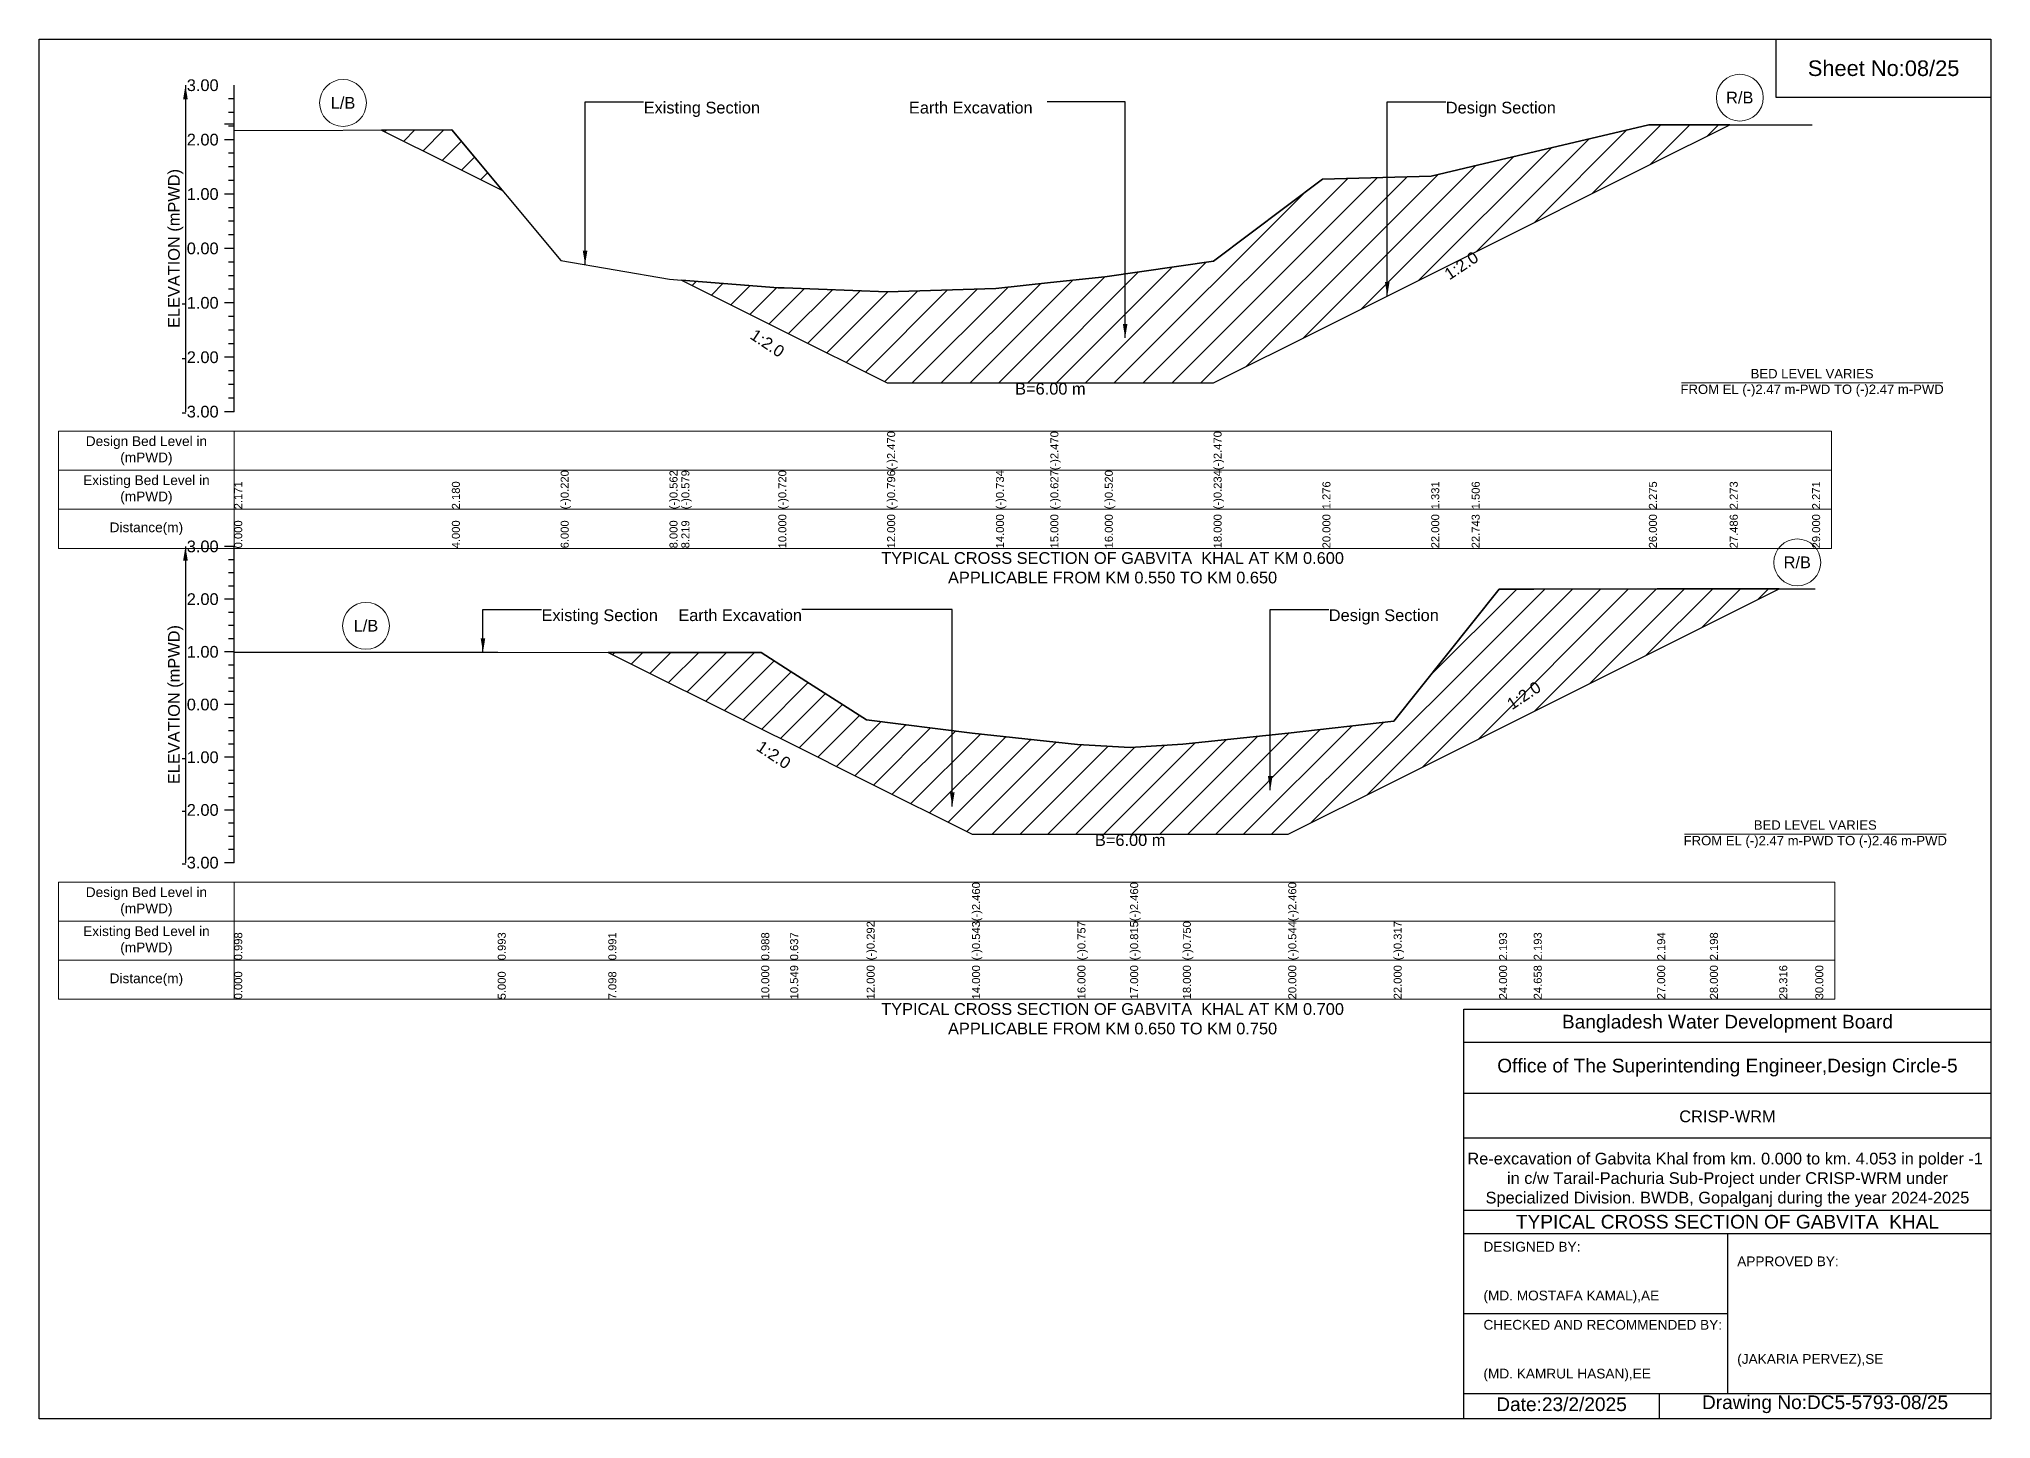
# Model space of a CAD drawing. Header units: feet. Extents: x 91000 to 358000, y -12982 to 34.
# Drawn here: x 170000 to 178000, y -5656 to 0 of the extents above; entities that cross this region are included whole.
import ezdxf

# ---------------------------------------------------------------- set-up
doc = ezdxf.new("R2010")
doc.units = ezdxf.units.FT
doc.header["$LTSCALE"] = 7
doc.header["$MEASUREMENT"] = 0
for name, color, linetype, lineweight in [('Cross section Data Border', 7, 'Continuous', 9), ('Cross Section Labels', 7, 'Continuous', 9), ('Existing_Bed_Level for Xsection', 7, 'Continuous', 25)]:
    doc.layers.add(name, color=color, linetype=linetype, lineweight=lineweight)
doc.styles.get("Standard").update_dxf_attribs({"font": 'arial.ttf'})
doc.dimstyles.get("Standard").update_dxf_attribs({"dimtxt": 0.18, "dimasz": 0.18, "dimexe": 0.18, "dimexo": 0.0625, "dimgap": 0.09, "dimtad": 0, "dimtih": 1, "dimtoh": 1, "dimdec": 4, "dimzin": 0, "dimdsep": 46, "dimtxsty": 'Standard', "dimcen": 0.09, "dimadec": 0, "dimazin": 0, "dimtfac": 1, "dimtdec": 4, "dimtofl": 0, "dimtmove": 0, "dimatfit": 3, "dimfxl": 1, "dimtolj": 1, "dimtzin": 0, "dimarcsym": 0})
pattern_1 = [(45, (0, 160), (-59.131805, 59.131805), [])]

msp = doc.modelspace()

# ---------------------------------------------------------------- hatches: boundary and pattern name
at = {"layer": 'Existing_Bed_Level for Xsection'}
h = msp.add_hatch(dxfattribs=at)
h.set_pattern_fill('ANSI31', color=256, scale=669, style=0)
h.set_pattern_definition(pattern_1)
h.paths.add_polyline_path([(171403.4, -373), (171692, -517.3), (171899.1, -620.8), (171692, -372.4)])
h = msp.add_hatch(dxfattribs=at)
h.set_pattern_fill('ANSI31', color=256, scale=669, style=0)
h.set_pattern_definition(pattern_1)
h.paths.add_polyline_path([(172632.7, -987.7), (173030, -1186.3), (173054.4, -1198.5), (173476, -1409.3), (173922, -1409.3), (174145, -1409.3), (174368, -1409.3), (174814, -1409.3), (175260, -1186.3), (175706, -963.3), (175871.7, -880.5), (176598, -517.3), (176929.4, -351.6), (176598, -351.2), (175871.7, -522.6), (175706, -561.7), (175260, -573.9), (174814, -910.7), (174368, -974.5), (174145, -998.3), (173922, -1022.2), (173476, -1036), (173054.4, -1020), (173030, -1019.1)])
h = msp.add_hatch(dxfattribs=at)
h.set_pattern_fill('ANSI31', color=256, scale=648, style=0)
h.set_pattern_definition([(45, (0, 160), (-57.27565, 57.27565), [])])
h.paths.add_polyline_path([(172333.2, -2513.9), (172960, -2827.3), (173078.6, -2886.6), (173392, -3043.3), (173824, -3259.3), (174256, -3259.3), (174472, -3259.3), (174688, -3259.3), (175120, -3259.3), (175552, -3043.3), (175984, -2827.3), (176126.1, -2756.3), (176632, -2503.3), (176848, -2395.3), (177132.3, -2253.2), (176848, -2253.2), (176632, -2254.1), (176126.1, -2254.2), (175984, -2254.3), (175552, -2796.4), (175120, -2845.5), (174688, -2890), (174472, -2904), (174256, -2891.5), (173824, -2845.2), (173392, -2791), (173078.6, -2590.5), (172960, -2514.6)])

# ---------------------------------------------------------------- linework, layer by layer
for points in [[(170000, 0), (178000, 0), (178000, -5656), (170000, -5656)], [(177120, 0), (178000, 0), (178000, -240), (177120, -240)]]:
    msp.add_lwpolyline(points, close=True)
for points in [[(175840, -5656), (175840, -3976), (178000, -3976)], [(175840, -4112), (178000, -4112)], [(175840, -4320), (178000, -4320)], [(175840, -4504), (178000, -4504)], [(175840, -4800), (178000, -4800)], [(175840, -4896), (178000, -4896)], [(176920, -4896), (176920, -5552)], [(175840, -5224), (176920, -5224)], [(175840, -5552), (178000, -5552)], [(176640, -5552), (176640, -5656)]]:
    msp.add_lwpolyline(points)
at = {"layer": 'Cross section Data Border'}
for points in [[(170080, -1607.5), (177347, -1607.5), (177347, -2087.5), (170080, -2087.5)], [(170080, -3456), (177360, -3456), (177360, -3936), (170080, -3936)]]:
    msp.add_lwpolyline(points, close=True, dxfattribs=at)
for points in [[(170800, -1607.5), (170800, -2087.5)], [(170080, -1767.5), (177347, -1767.5)], [(170080, -1927.5), (177347, -1927.5)], [(170800, -3456), (170800, -3936)], [(170080, -3616), (177360, -3616)], [(170080, -3776), (177360, -3776)]]:
    msp.add_lwpolyline(points, dxfattribs=at)
at = {"layer": 'Cross Section Labels'}
for points in [[(176731.2, -1409.3), (177802.8, -1409.3)], [(176744.2, -3259.3), (177815.8, -3259.3)]]:
    msp.add_lwpolyline(points, dxfattribs=at)
for centre in [(176970.5, -240.3), (171246, -261.9), (177206.1, -2145.2), (171340, -2404.9)]:
    msp.add_circle(centre, 96, dxfattribs=at)
at = {"layer": 'Existing_Bed_Level for Xsection'}
for points in [[(170800, -1527.5), (170800, -1304.5), (170800, -1081.5), (170800, -858.5), (170800, -635.5), (170800, -412.5), (170800, -189.5)], [(170800, -245.2), (170776, -245.2)], [(170800, -301), (170776, -301)], [(170800, -349.5), (170760, -349.5)], [(170800, -356.7), (170776, -356.7)], [(170800, -374.4), (171692, -372.4), (172138, -907.6), (172584, -983.8), (172632.7, -987.7), (173030, -1019.1), (173054.4, -1020), (173476, -1036), (173476, -1036), (173922, -1022.2), (174145, -998.3), (174145, -998.3), (174368, -974.5), (174814, -910.7), (174814, -910.7), (175260, -573.9), (175706, -561.7), (175871.7, -522.6), (176598, -351.2), (176929.4, -351.6), (177267, -352.1)], [(170800, -412.5), (170760, -412.5)], [(170800, -468.2), (170776, -468.2)], [(170800, -524), (170776, -524)], [(170800, -635.5), (170760, -635.5)], [(170800, -579.7), (170776, -579.7)], [(170800, -691.2), (170776, -691.2)], [(170800, -747), (170776, -747)], [(170800, -858.5), (170760, -858.5)], [(170800, -802.7), (170776, -802.7)], [(170800, -914.2), (170776, -914.2)], [(170800, -970), (170776, -970)], [(170800, -1025.7), (170776, -1025.7)], [(170800, -1081.5), (170760, -1081.5)], [(170800, -1137.2), (170776, -1137.2)], [(170800, -1193), (170776, -1193)], [(170800, -1248.7), (170776, -1248.7)], [(170800, -1304.5), (170760, -1304.5)], [(170800, -1360.2), (170776, -1360.2)], [(170800, -1416), (170776, -1416)], [(170800, -1471.7), (170776, -1471.7)], [(170800, -1527.5), (170760, -1527.5)], [(170800, -2080), (170760, -2080)], [(170800, -3376), (170800, -3160), (170800, -2944), (170800, -2728), (170800, -2512), (170800, -2296), (170800, -2080)], [(170800, -2134), (170776, -2134)], [(170800, -2188), (170776, -2188)], [(170800, -2296), (170760, -2296)], [(170800, -2242), (170776, -2242)], [(170800, -2512.4), (171880, -2513.5), (172333.2, -2513.9), (172960, -2514.6), (173078.6, -2590.5), (173392, -2791), (173824, -2845.2), (173824, -2845.2), (174256, -2891.5), (174472, -2904), (174472, -2904), (174688, -2890), (175120, -2845.5), (175120, -2845.5), (175552, -2796.4), (175984, -2254.3), (176126.1, -2254.2), (176632, -2254.1), (176848, -2253.2), (177132.3, -2253.2), (177280, -2253.2)], [(170800, -2350), (170776, -2350)], [(170800, -2404), (170776, -2404)], [(170800, -2458), (170776, -2458)], [(170800, -2512), (170760, -2512)], [(170800, -2566), (170776, -2566)], [(170800, -2620), (170776, -2620)], [(170800, -2674), (170776, -2674)], [(170800, -2728), (170760, -2728)], [(170800, -2782), (170776, -2782)], [(170800, -2836), (170776, -2836)], [(170800, -2944), (170760, -2944)], [(170800, -2890), (170776, -2890)], [(170800, -2998), (170776, -2998)], [(170800, -3052), (170776, -3052)], [(170800, -3106), (170776, -3106)], [(170800, -3160), (170760, -3160)], [(170800, -3214), (170776, -3214)], [(170800, -3268), (170776, -3268)], [(170800, -3322), (170776, -3322)], [(170800, -3376), (170760, -3376)]]:
    msp.add_lwpolyline(points, dxfattribs=at)
for points in [[(171403.4, -373), (171692, -517.3), (171899.1, -620.8), (171692, -372.4)], [(172632.7, -987.7), (172632.7, -987.7), (173030, -1186.3), (173054.4, -1198.5), (173476, -1409.3), (173476, -1409.3), (173922, -1409.3), (174145, -1409.3), (174145, -1409.3), (174368, -1409.3), (174814, -1409.3), (174814, -1409.3), (175260, -1186.3), (175706, -963.3), (175871.7, -880.5), (176598, -517.3), (176929.4, -351.6), (176598, -351.2), (175871.7, -522.6), (175706, -561.7), (175260, -573.9), (174814, -910.7), (174814, -910.7), (174368, -974.5), (174145, -998.3), (174145, -998.3), (173922, -1022.2), (173476, -1036), (173476, -1036), (173054.4, -1020), (173030, -1019.1), (172632.7, -987.7)], [(172333.2, -2513.9), (172960, -2827.3), (173078.6, -2886.6), (173392, -3043.3), (173824, -3259.3), (173824, -3259.3), (174256, -3259.3), (174472, -3259.3), (174472, -3259.3), (174688, -3259.3), (175120, -3259.3), (175120, -3259.3), (175552, -3043.3), (175984, -2827.3), (176126.1, -2756.3), (176632, -2503.3), (176848, -2395.3), (177132.3, -2253.2), (176848, -2253.2), (176632, -2254.1), (176126.1, -2254.2), (175984, -2254.3), (175552, -2796.4), (175120, -2845.5), (175120, -2845.5), (174688, -2890), (174472, -2904), (174472, -2904), (174256, -2891.5), (173824, -2845.2), (173824, -2845.2), (173392, -2791), (173078.6, -2590.5), (172960, -2514.6)]]:
    msp.add_lwpolyline(points, close=True, dxfattribs=at)

# ---------------------------------------------------------------- texts
at = {"attachment_point": 5}
for s, insert, char_height in [('Sheet No:08/25', (177560, -120), 64), ('Bangladesh Water Development Board', (176920, -4036), 56), ('Office of The Superintending Engineer,Design Circle-5', (176920, -4216), 56)]:
    msp.add_mtext(s, dxfattribs=dict(at, insert=insert, char_height=char_height))
for s, insert, char_height, width, attachment_point in [('CRISP-WRM', (176920, -4416), 48, 2240, 5), ('Re-excavation of Gabvita Khal from km. 0.000 to km. 4.053 in polder -1  in c/w Tarail-Pachuria Sub-Project under CRISP-WRM under Specialized Division. BWDB, Gopalganj during the year 2024-2025', (176920, -4676), 48, 2160, 5), ('TYPICAL CROSS SECTION OF GABVITA  KHAL', (176920, -4848), 56, 2240, 5), ('DESIGNED BY:^J^J^J(MD. MOSTAFA KAMAL),AE', (175920, -5056), 40, 1120, 4), ('APPROVED BY:^J^J^J^J^J^J(JAKARIA PERVEZ),SE', (176960, -5216), 40, 1120, 4), ('CHECKED AND RECOMMENDED BY:^J^J^J(MD. KAMRUL HASAN),EE', (175920, -5376), 40, 1120, 4), ('Date:23/2/2025 ', (176240, -5596), 56, 1120, 5), ('Drawing No:DC5-5793-08/25', (177320, -5596), 56, 1760, 5)]:
    msp.add_mtext(s, dxfattribs=dict(insert=insert, char_height=char_height, width=width, attachment_point=attachment_point))
at = {"layer": 'Cross section Data Border', "char_height": 40, "width": 640, "attachment_point": 5}
for s, insert in [('Design Bed Level in (mPWD)', (170440, -1687.5)), ('Existing Bed Level in (mPWD)', (170440, -1847.5)), ('Distance(m)', (170440, -2007.5)), ('Design Bed Level in (mPWD)', (170440, -3536)), ('Existing Bed Level in (mPWD)', (170440, -3696)), ('Distance(m)', (170440, -3856))]:
    msp.add_mtext(s, dxfattribs=dict(at, insert=insert))
at = {"layer": 'Cross Section Labels'}
for s, insert, char_height, attachment_point in [('L/B', (171246, -261.9), 48, 5), ('R/B', (176970.5, -240.3), 48, 5), ('Existing Section', (172478, -257.1), 48, 1), ('Earth Excavation', (173565.3, -257.1), 48, 1), ('Design Section', (175765.7, -257.1), 48, 1), ('BED LEVEL VARIES ^JFROM EL (-)2.47 m-PWD TO (-)2.47 m-PWD', (177267, -1409.3), 38.4, 5), ('B=6.00 m', (174145, -1409.3), 48, 2), ('TYPICAL CROSS SECTION OF GABVITA  KHAL AT KM 0.600^JAPPLICABLE FROM KM 0.550 TO KM 0.650', (174400, -2167.5), 48, 5), ('R/B', (177206.1, -2145.2), 48, 5), ('L/B', (171340, -2404.9), 48, 5), ('Existing Section', (172059.4, -2337.6), 48, 1), ('Earth Excavation', (173126.9, -2337.6), 48, 3), ('Design Section', (175286.1, -2337.6), 48, 1), ('B=6.00 m', (174472, -3259.3), 48, 2), ('BED LEVEL VARIES ^JFROM EL (-)2.47 m-PWD TO (-)2.46 m-PWD', (177280, -3259.3), 38.4, 5), ('TYPICAL CROSS SECTION OF GABVITA  KHAL AT KM 0.700^JAPPLICABLE FROM KM 0.650 TO KM 0.750', (174400, -4016), 48, 5)]:
    msp.add_mtext(s, dxfattribs=dict(at, insert=insert, char_height=char_height, attachment_point=attachment_point))
at = {"layer": 'Cross Section Labels', "char_height": 48, "attachment_point": 2}
for insert, rotation in [((175815.9, -908.3), 33.69007), ((172998.6, -1226.4), 326.30993), ((176072.1, -2670.4), 33.69007), ((173024.6, -2913.6), 326.30993)]:
    msp.add_mtext('1:2.0', dxfattribs=dict(at, insert=insert, rotation=rotation))
at = {"layer": 'Existing_Bed_Level for Xsection', "char_height": 48, "attachment_point": 6}
for s, insert in [('3.00', (170736, -189.5)), ('2.00', (170736, -412.5)), ('1.00', (170736, -635.5)), ('0.00', (170736, -858.5)), ('-1.00', (170736, -1081.5)), ('-2.00', (170736, -1304.5)), ('-3.00', (170736, -1527.5)), ('3.00', (170736, -2080)), ('2.00', (170736, -2296)), ('1.00', (170736, -2512)), ('0.00', (170736, -2728)), ('-1.00', (170736, -2944)), ('-2.00', (170736, -3160)), ('-3.00', (170736, -3376))]:
    msp.add_mtext(s, dxfattribs=dict(at, insert=insert))
at = {"layer": 'Existing_Bed_Level for Xsection', "rotation": 90}
for s, insert, char_height, attachment_point in [('ELEVATION (mPWD)', (170560, -858.5), 48, 5), ('(-)2.470', (173476, -1767.5), 32.8, 1), ('(-)2.470', (174145, -1767.5), 32.8, 1), ('(-)2.470', (174814, -1767.5), 32.8, 1), ('2.171', (170800, -1927.5), 32.8, 1), ('2.180', (171692, -1927.5), 32.8, 1), ('(-)0.220', (172138, -1927.5), 32.8, 1), ('(-)0.562', (172584, -1927.5), 32.8, 1), ('(-)0.579', (172632.7, -1927.5), 32.8, 1), ('(-)0.720', (173030, -1927.5), 32.8, 1), ('(-)0.796', (173476, -1927.5), 32.8, 1), ('(-)0.734', (173922, -1927.5), 32.8, 1), ('(-)0.627', (174145, -1927.5), 32.8, 1), ('(-)0.520', (174368, -1927.5), 32.8, 1), ('(-)0.234', (174814, -1927.5), 32.8, 1), ('1.276', (175260, -1927.5), 32.8, 1), ('1.331', (175706, -1927.5), 32.8, 1), ('1.506', (175871.7, -1927.5), 32.8, 1), ('2.275', (176598, -1927.5), 32.8, 1), ('2.273', (176929.4, -1927.5), 32.8, 1), ('2.271', (177267, -1927.5), 32.8, 1), ('0.000', (170800, -2087.5), 32.8, 1), ('4.000', (171692, -2087.5), 32.8, 1), ('6.000', (172138, -2087.5), 32.8, 1), ('8.000', (172584, -2087.5), 32.8, 1), ('8.219', (172632.7, -2087.5), 32.8, 1), ('10.000', (173030, -2087.5), 32.8, 1), ('12.000', (173476, -2087.5), 32.8, 1), ('14.000', (173922, -2087.5), 32.8, 1), ('15.000', (174145, -2087.5), 32.8, 1), ('16.000', (174368, -2087.5), 32.8, 1), ('18.000', (174814, -2087.5), 32.8, 1), ('20.000', (175260, -2087.5), 32.8, 1), ('22.000', (175706, -2087.5), 32.8, 1), ('22.743', (175871.7, -2087.5), 32.8, 1), ('26.000', (176598, -2087.5), 32.8, 1), ('27.486', (176929.4, -2087.5), 32.8, 1), ('29.000', (177267, -2087.5), 32.8, 1), ('ELEVATION (mPWD)', (170560, -2728), 48, 5), ('(-)2.460', (173824, -3616), 32.8, 1), ('(-)2.460', (174472, -3616), 32.8, 1), ('(-)2.460', (175120, -3616), 32.8, 1), ('0.998', (170800, -3776), 32.8, 1), ('0.993', (171880, -3776), 32.8, 1), ('0.991', (172333.2, -3776), 32.8, 1), ('0.988', (172960, -3776), 32.8, 1), ('0.637', (173078.6, -3776), 32.8, 1), ('(-)0.292', (173392, -3776), 32.8, 1), ('(-)0.543', (173824, -3776), 32.8, 1), ('(-)0.757', (174256, -3776), 32.8, 1), ('(-)0.815', (174472, -3776), 32.8, 1), ('(-)0.750', (174688, -3776), 32.8, 1), ('(-)0.544', (175120, -3776), 32.8, 1), ('(-)0.317', (175552, -3776), 32.8, 1), ('2.193', (175984, -3776), 32.8, 1), ('2.193', (176126.1, -3776), 32.8, 1), ('2.194', (176632, -3776), 32.8, 1), ('2.198', (176848, -3776), 32.8, 1), ('0.000', (170800, -3936), 32.8, 1), ('5.000', (171880, -3936), 32.8, 1), ('7.098', (172333.2, -3936), 32.8, 1), ('10.000', (172960, -3936), 32.8, 1), ('10.549', (173078.6, -3936), 32.8, 1), ('12.000', (173392, -3936), 32.8, 1), ('14.000', (173824, -3936), 32.8, 1), ('16.000', (174256, -3936), 32.8, 1), ('17.000', (174472, -3936), 32.8, 1), ('18.000', (174688, -3936), 32.8, 1), ('20.000', (175120, -3936), 32.8, 1), ('22.000', (175552, -3936), 32.8, 1), ('24.000', (175984, -3936), 32.8, 1), ('24.658', (176126.1, -3936), 32.8, 1), ('27.000', (176632, -3936), 32.8, 1), ('28.000', (176848, -3936), 32.8, 1), ('29.316', (177132.3, -3936), 32.8, 1), ('30.000', (177280, -3936), 32.8, 1)]:
    msp.add_mtext(s, dxfattribs=dict(at, insert=insert, char_height=char_height, attachment_point=attachment_point))

# ---------------------------------------------------------------- leaders
at = {"layer": 'Cross Section Labels', "annotation_type": 0, "has_hookline": 1}
for points, hookline_direction, text_width in [([(172238, -924.6), (172238, -257.1), (172477.9, -257.1)], 0, 467.2), ([(174451.5, -1225.2), (174451.5, -257.1), (174131.9, -257.1)], 1, 497), ([(175525.7, -1053.5), (175525.7, -257.1), (175765.6, -257.1)], 0, 441.2), ([(171819.4, -2513.4), (171819.4, -2337.6), (172059.3, -2337.6)], 0, 467.2), ([(173743, -3145.5), (173743, -2337.6), (173127, -2337.6)], 1, 497), ([(175046.1, -3078.7), (175046.1, -2337.6), (175286, -2337.6)], 0, 441.2)]:
    msp.add_leader(points, dimstyle='Standard', override={"dimasz": 57.6}, dxfattribs=dict(at, hookline_direction=hookline_direction, text_width=text_width))
at = {"layer": 'Existing_Bed_Level for Xsection'}
for points in [[(170600, -189.5), (170600, -1527.5)], [(170600, -2080), (170600, -3376)]]:
    msp.add_leader(points, dimstyle='Standard', override={"dimasz": 57.6}, dxfattribs=at)

doc.saveas('drawing.dxf')
